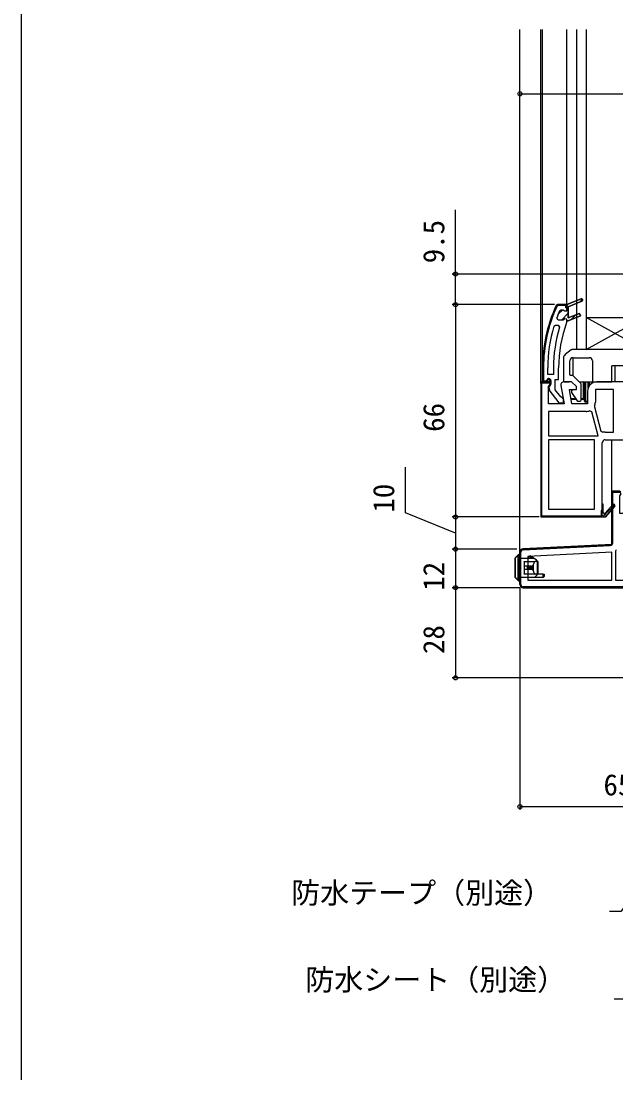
# Model space of a CAD drawing. Units: millimetres, scale not verified. Extents: x -525 to 525, y -783 to 779.
# Drawn here: x -525 to -340.3, y -86 to 240.9 of the extents above; entities that cross this region are included whole.
import ezdxf
from ezdxf.enums import TextEntityAlignment as Align

# ---------------------------------------------------------------- set-up
doc = ezdxf.new("R2010")
doc.units = ezdxf.units.MM
doc.header["$LTSCALE"] = 4
for name, color, linetype in [('0-3_YKK_11', 7, 'Continuous'), ('0-4_YKK_12', 2, 'Continuous'), ('0-5_YKK_13', 4, 'Continuous'), ('0-7_YKK_D', 6, 'Continuous'), ('0-8_YKK_ZWAK', 7, 'Continuous')]:
    doc.layers.add(name, color=color, linetype=linetype)
doc.styles.add('ＭＳ ゴシック', font='')
doc.styles.get('ＭＳ ゴシック').set_extended_font_data('MS Gothic')

msp = doc.modelspace()

# ---------------------------------------------------------------- linework, layer by layer
at = {"layer": '0-3_YKK_11'}
for p, q in [((-351.722, 153.438), (-350.725, 154.434)), ((-359.246, 151.571), (-358.65, 152.166)), ((-358.364, 152.452), (-358.064, 152.752)), ((-358.302, 149.686), (-356.836, 151.152)), ((-355.908, 152.08), (-355.608, 152.38)), ((-355.608, 152.38), (-354.99, 152.998)), ((-360.953, 147.035), (-360.486, 147.502)), ((-357.207, 147.952), (-355.108, 150.051)), ((-354.229, 148.102), (-352.799, 149.532)), ((-361.999, 143.16), (-361.6, 143.56)), ((-362.636, 139.695), (-362.28, 140.052)), ((-362.983, 136.52), (-362.656, 136.847)), ((-363.108, 130.737), (-362.808, 131.037)), ((-363.106, 133.568), (-362.802, 133.872)), ((-362.265, 128.752), (-361.959, 129.058)), ((-362.161, 128.453), (-361.861, 128.753)), ((-361.815, 129.203), (-361.268, 129.75)), ((-361.215, 129.752), (-361.108, 129.752)), ((-360.508, 129.152), (-360.508, 128.052)), ((-363.608, 127.005), (-363.308, 127.305)), ((-363.608, 124.177), (-363.308, 124.477)), ((-361.406, 126.783), (-361.044, 127.145)), ((-360.959, 126.42), (-361.196, 126.235)), ((-363.608, 121.348), (-363.308, 121.648)), ((-363.608, 118.52), (-363.308, 118.82)), ((-363.608, 115.692), (-363.308, 115.992)), ((-363.608, 112.863), (-363.308, 113.163)), ((-343.608, 113.153), (-341.108, 113.153)), ((-363.608, 110.035), (-363.308, 110.335)), ((-363.608, 107.206), (-363.308, 107.506)), ((-363.608, 104.378), (-363.308, 104.678)), ((-363.608, 101.549), (-363.308, 101.849)), ((-363.608, 98.721), (-363.308, 99.021)), ((-363.608, 95.893), (-363.308, 96.193)), ((-363.608, 93.064), (-363.308, 93.364)), ((-341.608, 93.537), (-341.308, 93.837)), ((-340.693, 94.453), (-340.393, 94.753)), ((-363.608, 90.236), (-363.308, 90.536)), ((-344.608, 87.253), (-344.608, 90.753)), ((-344.608, 89.437), (-344.308, 89.737)), ((-344.608, 87.253), (-344.608, 88.753)), ((-343.537, 87.68), (-340.663, 90.554)), ((-341.608, 90.709), (-341.308, 91.009)), ((-363.608, 87.407), (-363.308, 87.707)), ((-361.435, 86.753), (-361.135, 87.053)), ((-358.606, 86.753), (-358.306, 87.053)), ((-355.778, 86.753), (-355.478, 87.053)), ((-352.949, 86.753), (-352.649, 87.053)), ((-350.121, 86.753), (-349.821, 87.053)), ((-347.292, 86.753), (-346.992, 87.053)), ((-344.2, 87.017), (-343.764, 87.453)), ((-341.608, 87.88), (-341.308, 88.18)), ((-341.608, 85.052), (-341.308, 85.352)), ((-341.608, 82.223), (-341.308, 82.523)), ((-341.608, 79.395), (-341.308, 79.695)), ((-370.108, 65.753), (-370.108, 75.804)), ((-370.108, 75.804), (-370.108, 65.753)), ((-369.808, 65.753), (-369.808, 75.804)), ((-369.145, 76.503), (-342.067, 77.922)), ((-367.016, 76.614), (-366.699, 76.931)), ((-364.032, 76.771), (-363.714, 77.088)), ((-361.047, 76.927), (-360.73, 77.244)), ((-358.062, 77.084), (-357.745, 77.401)), ((-355.077, 77.24), (-354.76, 77.557)), ((-352.092, 77.396), (-351.775, 77.714)), ((-349.107, 77.553), (-348.79, 77.87)), ((-346.122, 77.709), (-345.805, 78.026)), ((-343.138, 77.866), (-342.821, 78.183)), ((-370.108, 73.522), (-369.808, 73.822)), ((-370.108, 70.694), (-369.808, 70.994)), ((-370.108, 67.865), (-369.808, 68.165)), ((-369.943, 65.202), (-369.725, 65.421)), ((-308.508, 64.753), (-369.108, 64.753)), ((-367.564, 64.753), (-367.264, 65.053)), ((-364.736, 64.753), (-364.436, 65.053)), ((-361.907, 64.753), (-361.607, 65.053)), ((-359.079, 64.753), (-358.779, 65.053)), ((-356.251, 64.753), (-355.951, 65.053)), ((-353.422, 64.753), (-353.122, 65.053)), ((-350.594, 64.753), (-350.294, 65.053)), ((-347.765, 64.753), (-347.465, 65.053)), ((-344.937, 64.753), (-344.637, 65.053)), ((-342.108, 64.753), (-341.808, 65.053))]:
    msp.add_line(p, q, dxfattribs=at)
for points in [[(-358.844, 152.462), (-358.39, 152.752), (-355.608, 152.752), (-351.156, 154.524), (-355.608, 152.752), (-358.39, 152.752)], [(-347.008, 89.153), (-347.008, 110.753), (-361.208, 110.753), (-361.208, 89.153)], [(-369.161, 76.802), (-341.608, 78.246), (-341.608, 94.753), (-339.208, 94.753), (-341.608, 94.753), (-341.608, 78.246)], [(-341.608, 75.843), (-367.708, 74.475), (-367.708, 67.153), (-341.608, 67.153)]]:
    msp.add_lwpolyline(points, close=True, dxfattribs=at)
for points in [[(-350.861, 153.781), (-355.108, 152.09), (-355.108, 148.613), (-351.656, 149.987), (-351.361, 149.244), (-355.108, 147.752), (-355.608, 147.752), (-355.608, 148.252), (-356.199, 148.327), (-356.683, 147.952), (-356.708, 147.952), (-358.244, 147.952), (-358.712, 148.627)], [(-355.639, 147.135), (-355.608, 147.306), (-355.608, 147.752), (-355.108, 147.752), (-351.361, 149.244), (-351.656, 149.987), (-355.108, 148.613), (-355.108, 152.09), (-350.861, 153.781)], [(-286.608, 152.753), (-306.798, 152.753), (-307.834, 155.494), (-308.583, 155.211), (-307.108, 151.313), (-307.108, 150.419), (-307.358, 149.986), (-307.608, 149.553), (-307.608, 148.253), (-306.608, 148.253), (-306.608, 139.253), (-305.708, 139.253), (-305.708, 128.753), (-346.208, 128.753)], [(-357.814, 150.852), (-357.355, 151.152), (-356.683, 151.152), (-356.199, 150.777), (-355.608, 150.852), (-355.608, 152.752), (-355.608, 151.752), (-355.908, 151.752), (-355.908, 152.452), (-358.39, 152.452), (-358.572, 152.336)], [(-343.608, 110.753), (-302.608, 110.753), (-302.608, 113.253), (-305.608, 113.253), (-305.608, 117.453), (-288.008, 117.453), (-288.008, 113.253), (-289.608, 113.253), (-289.608, 110.753), (-285.608, 110.753), (-285.608, 151.753)], [(-359.6, 145.997), (-359.121, 146.352), (-358.285, 146.352), (-357.807, 145.704)], [(-361.008, 127.652), (-360.808, 128.052), (-360.808, 129.452), (-361.215, 129.452), (-361.512, 129.19), (-362.008, 128.752), (-363.108, 128.752), (-363.108, 133.12)], [(-363.108, 133.12), (-363.108, 128.752), (-362.008, 128.752), (-361.512, 129.19), (-361.215, 129.452), (-360.808, 129.452), (-360.808, 128.052), (-361.008, 127.652)], [(-362.808, 133.12), (-362.808, 129.052), (-362.008, 129.052), (-361.81, 129.227)], [(-359.708, 133.12), (-359.708, 131.052), (-361.508, 131.052), (-361.508, 133.12)], [(-361.196, 126.235), (-358.084, 122.252), (-356.608, 122.252), (-356.608, 123.353), (-357.084, 123.853), (-357.453, 124.044), (-359.208, 126.291), (-359.208, 129.452), (-358.108, 129.452), (-358.108, 133.12)], [(-363.608, 128.753), (-363.608, 86.753), (-343.742, 86.753), (-343.608, 86.675), (-340.704, 90.094), (-341.313, 90.612), (-343.624, 87.892)], [(-357.393, 127.579), (-356.401, 121.953), (-361.208, 121.953), (-361.208, 127.309), (-360.666, 128.177), (-360.986, 128.753), (-363.608, 128.753)], [(-344.608, 88.753), (-344.908, 88.753), (-344.908, 87.053), (-363.308, 87.053), (-363.308, 128.453), (-360.75, 128.453), (-361.208, 128.753)], [(-349.108, 125.853), (-349.108, 121.953), (-353.964, 121.953), (-354.74, 126.353), (-352.608, 126.353), (-352.608, 127.253), (-354.108, 128.753), (-356.408, 128.753)], [(-341.108, 113.153), (-341.108, 126.353), (-346.708, 126.353), (-346.708, 122.453)], [(-346.964, 121.261), (-346.992, 120.927), (-344.98, 113.421), (-344.383, 113.063)], [(-361.208, 111.953), (-345.829, 111.953), (-347.835, 119.437), (-348.507, 119.77)], [(-349.608, 119.553), (-361.208, 119.553), (-361.208, 111.953)], [(-344.003, 87.827), (-344.308, 88.003), (-344.308, 90.753), (-344.608, 90.753), (-344.608, 109.753)], [(-341.308, 78.721), (-341.308, 94.453), (-338.75, 94.453), (-339.208, 94.753), (-338.784, 93.988), (-339.208, 93.309), (-339.208, 87.953), (-334.401, 87.953), (-335.393, 93.579)], [(-340.704, 90.094), (-343.608, 86.675), (-344.608, 87.253)], [(-340.232, 76.51), (-340.408, 76.129), (-340.408, 67.153), (-326.708, 67.153)], [(-369.108, 64.753), (-315.108, 64.753), (-315.108, 65.053), (-369.108, 65.053)]]:
    msp.add_lwpolyline(points, dxfattribs=at)
for centre, radius, start, end in [((-351.008, 154.152), 0.4, 291.69939, 111.69941), ((-351.008, 154.152), 0.4, 291.69939, 111.69941), ((-317.108, 133.12), 46, 155.13402, 179.99999), ((-317.108, 133.12), 46, 155.13402, 179.99999), ((-317.108, 133.12), 45.7, 155.13402, 179.99999), ((-317.109, 133.12), 44.4, 156.46078, 159.55779), ((-317.109, 133.12), 41, 160.01112, 180.00001), ((-317.109, 133.12), 44.4, 163.13981, 180.00001), ((-317.109, 133.12), 42.6, 162.81723, 180.00001), ((-361.215, 129.152), 0.6, 90.00002, 172.81923), ((-360.408, 126.852), 1, 126.86989, 218.08672), ((-360.408, 126.852), 1, 126.86989, 218.08672), ((-361.108, 129.152), 0.6, 0.00001, 89.99999), ((-361.308, 128.052), 0.8, 306.8699, 359.99999), ((-356.408, 127.753), 1, 90.00002, 190.00001), ((-346.208, 125.853), 2.9, 90.00001, 179.99999), ((-360.408, 126.852), 0.7, 126.86987, 218.0867), ((-349.608, 122.453), 2.9, 335.74737, 0.00004), ((-349.608, 122.453), 2.9, 270.00001, 292.31385), ((-343.608, 109.753), 3.4, 90.00002, 103.17387), ((-343.608, 109.753), 1, 90.00001, 179.99999), ((-341.008, 90.353), 0.4, 319.64297, 139.64297), ((-343.786, 87.702), 0.25, 150, 49.64297), ((-343.786, 87.702), 0.25, 150, 49.64299), ((-342.108, 78.721), 0.8, 273.00004, 0.00001), ((-369.108, 75.804), 1, 93.00003, 180), ((-369.108, 75.804), 1, 93.00003, 180), ((-369.108, 75.804), 0.7, 93.00002, 179.99999), ((-369.108, 65.753), 1, 180.00001, 269.99999), ((-369.108, 65.753), 1, 180.00001, 269.99999), ((-369.108, 65.753), 0.7, 180.00001, 269.99999)]:
    msp.add_arc(centre, radius, start, end, dxfattribs=at)
at = {"layer": '0-4_YKK_12'}
for p, q in [((-370.108, 75.649), (-370.108, 238.253)), ((-363.608, 128.253), (-363.608, 238.253)), ((-363.108, 133.12), (-363.108, 238.253)), ((-355.608, 152.752), (-355.608, 238.253)), ((-352.606, 238.253), (-352.609, 138.753)), ((-349.608, 238.253), (-349.608, 138.753)), ((-349.608, 148.753), (-331.608, 148.753)), ((-349.608, 138.753), (-331.608, 148.753)), ((-331.608, 138.753), (-349.608, 148.753)), ((-307.608, 138.753), (-352.609, 138.753)), ((-341.608, 94.253), (-341.608, 110.753))]:
    msp.add_line(p, q, dxfattribs=at)
at = {"layer": '0-5_YKK_13'}
for p, q in [((-354.191, 138.687), (-356.046, 137.203)), ((-307.608, 138.753), (-354.003, 138.753)), ((-356.608, 136.032), (-356.608, 128.953)), ((-354.608, 130.953), (-354.608, 135.253)), ((-353.608, 136.253), (-348.608, 136.253)), ((-353.608, 130.581), (-353.608, 136.253)), ((-347.608, 135.253), (-347.608, 128.753)), ((-333.608, 133.753), (-341.608, 133.753)), ((-341.608, 128.753), (-341.608, 133.753)), ((-356.608, 128.733), (-356.608, 128.753)), ((-356.408, 128.753), (-356.608, 128.753)), ((-356.408, 128.753), (-354.816, 128.753)), ((-353.987, 130.753), (-354.408, 130.753)), ((-351.255, 128.228), (-353.634, 130.606)), ((-351.78, 128.753), (-347.608, 128.753)), ((-351.108, 123.053), (-351.108, 127.874)), ((-350.108, 122.753), (-350.108, 128.453)), ((-350.108, 128.453), (-349.808, 128.453)), ((-349.808, 128.453), (-349.808, 122.753)), ((-348.908, 126.911), (-348.908, 128.753)), ((-348.608, 128.753), (-348.608, 127.481)), ((-347.608, 128.753), (-341.608, 128.753)), ((-354.108, 125.837), (-354.108, 125.516)), ((-354.072, 125.401), (-352.307, 122.881)), ((-353.416, 126.353), (-354.008, 126.01)), ((-354.246, 123.553), (-352.778, 123.553)), ((-352.568, 123.253), (-354.193, 123.253)), ((-352.062, 122.753), (-351.408, 122.753)), ((-351.108, 123.553), (-350.408, 123.553)), ((-350.408, 123.253), (-351.108, 123.253)), ((-350.408, 123.553), (-350.408, 123.253)), ((-349.808, 122.753), (-349.108, 122.753)), ((-349.108, 122.453), (-349.808, 122.453)), ((-371.608, 68.029), (-371.608, 73.929)), ((-371.603, 73.929), (-371.608, 73.929)), ((-370.782, 74.749), (-371.603, 73.929)), ((-371.603, 73.929), (-371.603, 68.077)), ((-370.363, 74.053), (-370.657, 74.053)), ((-370.484, 75.053), (-370.488, 75.048)), ((-370.108, 74.053), (-370.108, 67.853)), ((-365.608, 73.853), (-370.108, 73.853)), ((-368.808, 72.953), (-365.372, 72.953)), ((-368.808, 72.849), (-368.808, 72.953)), ((-368.808, 72.849), (-368.808, 71.453)), ((-365.551, 72.849), (-368.808, 72.849)), ((-364.608, 72.953), (-365.608, 73.853)), ((-364.673, 72.953), (-365.372, 72.953)), ((-364.673, 68.953), (-364.673, 72.953)), ((-364.673, 72.953), (-364.608, 72.953)), ((-364.608, 72.953), (-364.608, 68.953)), ((-367.908, 71.453), (-368.808, 71.453)), ((-368.808, 71.453), (-368.808, 70.453)), ((-368.808, 70.453), (-368.808, 69.057)), ((-368.808, 69.057), (-365.551, 69.057)), ((-367.908, 71.453), (-367.908, 70.453)), ((-367.467, 71.453), (-367.908, 71.453)), ((-367.326, 70.453), (-367.467, 70.453)), ((-367.326, 71.453), (-367.326, 70.453)), ((-366.908, 71.453), (-367.326, 71.453)), ((-366.908, 70.453), (-367.326, 70.453)), ((-366.908, 71.453), (-366.908, 70.453)), ((-366.776, 71.453), (-366.908, 71.453)), ((-366.776, 70.453), (-366.908, 70.453)), ((-366.595, 70.453), (-366.776, 70.453)), ((-366.595, 71.453), (-366.595, 70.453)), ((-366.559, 70.453), (-366.595, 70.453)), ((-366.559, 71.453), (-366.367, 71.453)), ((-366.367, 70.453), (-366.559, 70.453)), ((-366.367, 71.453), (-366.367, 70.453)), ((-366.136, 71.453), (-366.367, 71.453)), ((-366.136, 70.453), (-366.367, 70.453)), ((-366.136, 71.453), (-366.136, 70.453)), ((-365.996, 71.849), (-365.996, 70.057)), ((-365.608, 67.953), (-364.608, 68.953)), ((-364.673, 68.953), (-365.372, 68.953)), ((-364.608, 68.953), (-364.673, 68.953)), ((-362.908, 68.953), (-362.608, 68.953)), ((-371.603, 68.077), (-370.739, 67.214)), ((-370.596, 66.941), (-370.657, 67.002)), ((-370.445, 66.94), (-370.384, 66.853)), ((-365.608, 67.953), (-370.108, 67.953)), ((-362.908, 67.953), (-365.608, 67.953))]:
    msp.add_line(p, q, dxfattribs=at)
for points in [[(-340.608, 133.753), (-340.608, 128.753), (-341.608, 128.753)], [(-350.108, 123.553), (-350.408, 123.553), (-350.408, 128.753)], [(-349.808, 122.453), (-349.808, 122.753), (-350.108, 122.753)], [(-371.521, 74.141), (-370.7, 74.961), (-370.696, 74.965)], [(-370.363, 74.053), (-370.363, 67.853), (-370.657, 67.853), (-370.657, 74.053)], [(-370.484, 75.053), (-370.108, 75.053), (-370.108, 74.053), (-370.363, 74.053)], [(-367.508, 73.853), (-367.508, 74.453), (-365.908, 73.853)], [(-366.908, 74.228), (-366.908, 74.753), (-365.108, 73.553)], [(-365.394, 73.66), (-365.108, 73.553), (-365.108, 73.403)], [(-367.467, 70.453), (-367.908, 70.453), (-368.808, 70.453)], [(-365.372, 68.953), (-368.808, 68.953), (-368.808, 69.057)], [(-367.467, 70.453), (-367.467, 71.453), (-367.326, 71.453)], [(-366.776, 70.453), (-366.776, 71.453), (-366.595, 71.453)], [(-366.559, 70.453), (-366.559, 71.453), (-366.595, 71.453)], [(-366.136, 71.453), (-366.057, 71.647), (-365.996, 71.849)], [(-365.996, 70.057), (-366.055, 70.255), (-366.136, 70.453)], [(-362.908, 67.953), (-362.908, 68.953), (-364.608, 68.953)], [(-362.608, 68.953), (-362.608, 68.253), (-362.908, 67.953)], [(-370.657, 67.002), (-371.608, 67.953), (-371.608, 68.029)], [(-370.363, 67.853), (-370.108, 67.853), (-370.108, 66.853), (-370.384, 66.853)]]:
    msp.add_lwpolyline(points, dxfattribs=at)
for centre, radius, start, end in [((-354.003, 138.453), 0.3, 90, 128.65981), ((-355.108, 136.032), 1.5, 128.65981, 180), ((-353.608, 135.253), 1, 90, 180), ((-348.608, 135.253), 1, 0, 90), ((-354.408, 130.953), 0.2, 180, 270), ((-356.408, 128.953), 0.2, 180, 270), ((-353.987, 130.253), 0.5, 45, 90), ((-351.608, 127.874), 0.5, 0, 45), ((-350.408, 128.453), 0.3, 0, 90), ((-350.408, 128.453), 0.6, 0, 30), ((-353.908, 125.837), 0.2, 120, 180), ((-353.908, 125.516), 0.2, 180, 215), ((-352.062, 123.053), 0.3, 215, 270), ((-351.408, 123.053), 0.3, 270, 0), ((-350.408, 122.953), 0.3, 0, 90), ((-349.808, 122.753), 0.3, 180, 270), ((-371.308, 73.929), 0.3, 135, 180), ((-371.319, 73.941), 0.284, 135.21566, 182.49633), ((-370.479, 74.744), 0.304, 91.7644, 179.04855), ((-370.499, 74.762), 0.284, 135.21566, 182.49633), ((-370.492, 74.752), 0.295, 89.30544, 134.94469), ((-370.484, 74.753), 0.3, 90, 135), ((-370.428, 67.254), 0.314, 187.32627, 266.78077), ((-370.456, 67.202), 0.284, 177.50367, 224.78434), ((-370.492, 67.176), 0.24, 226.38814, 281.18869), ((-370.384, 67.153), 0.3, 225, 270)]:
    msp.add_arc(centre, radius, start, end, dxfattribs=at)
for centre, major_axis, ratio, start_param, end_param in [((-370.797, 74.053), (0, 0.7), 0.2, 4.712389, 6.1791526), ((-370.503, 74.053), (0, 1), 0.14, 4.712389, 6.1791526), ((-363.819, 70.953), (0, 2.9), 0.789474, 0.8581397, 1.2566748), ((-365.372, 72.653), (0, 0.3), 0.789474, 6.2831853, 7.141325), ((-363.819, 70.953), (0, 2.9), 0.789474, 1.8849178, 2.283453), ((-365.372, 69.253), (0, 0.3), 0.789474, 2.283453, 3.1415927), ((-371.308, 68.077), (0.286, 0.119), 0.756388, 2.640578, 2.8379736), ((-370.797, 67.853), (0, 0.7), 0.2, 3.5625567, 4.712389), ((-370.503, 67.853), (0, 1), 0.14, 3.5625567, 4.712389)]:
    msp.add_ellipse(centre, major_axis=major_axis, ratio=ratio, start_param=start_param, end_param=end_param, dxfattribs=at)
at = {"layer": '0-7_YKK_D'}
for p, q in [((-370.108, 199.253), (-370.108, 219.253)), ((-370.108, 218.253), (-255.108, 218.253)), ((-259.108, 162.253), (-391.108, 162.253)), ((-359.39, 152.752), (-391.108, 152.752)), ((-359.39, 152.752), (-391.108, 152.752)), ((-390.108, 152.752), (-390.108, 86.753)), ((-364.108, 86.753), (-391.108, 86.753)), ((-364.108, 86.753), (-391.108, 86.753)), ((-390.108, 86.753), (-390.108, 76.753)), ((-371.108, 76.753), (-391.108, 76.753)), ((-372.108, 76.753), (-391.108, 76.753)), ((-390.108, 76.753), (-390.108, 64.753)), ((-370.108, 64.753), (-391.108, 64.753)), ((-371.108, 64.753), (-391.108, 64.753)), ((-390.108, 64.753), (-390.108, 36.753)), ((-370.108, 64.753), (-370.108, -4.247)), ((-309.208, 36.753), (-391.108, 36.753)), ((-370.108, -3.247), (-305.108, -3.247))]:
    msp.add_line(p, q, dxfattribs=at)
for points in [[(-390.108, 152.752), (-390.108, 162.253), (-390.108, 182.172)], [(-390.108, 81.753), (-405.667, 87.992), (-405.667, 102.242)], [(-306.362, 6.493), (-307.912, 4.468), (-338.794, -35.862), (-342.344, -35.862)], [(-304.108, -20.723), (-305.683, -22.729), (-337.339, -63.077), (-340.889, -63.077)]]:
    msp.add_lwpolyline(points, dxfattribs=at)
for centre in [(-370.108, 218.253), (-390.108, 162.253), (-390.108, 152.752), (-390.108, 152.752), (-390.108, 86.753), (-390.108, 86.753), (-390.108, 76.753), (-390.108, 76.753), (-390.108, 64.753), (-390.108, 64.753), (-390.108, 36.753), (-370.108, -3.247)]:
    msp.add_circle(centre, 0.637, dxfattribs=at)
at = {"layer": '0-8_YKK_ZWAK'}
msp.add_line((-525, 747.1), (-525, -782.9), dxfattribs=at)

# ---------------------------------------------------------------- texts
at = {"layer": '0-7_YKK_D', "style": 'ＭＳ ゴシック'}
for s, p in [('9.5', (-391.608, 165.587)), ('66', (-391.608, 113.207)), ('10', (-407.167, 88.112)), ('12', (-391.608, 63.849)), ('28', (-391.608, 44.182))]:
    msp.add_text(s, height=6.598, rotation=90, dxfattribs=at).set_placement(p, align=Align.BOTTOM_LEFT)
for s, p in [('65', (-344.179, -1.747)), ('防水テープ（別途）', (-441.139, -35.323)), ('防水シート（別途）', (-436.77, -62.307))]:
    msp.add_text(s, height=6.598, dxfattribs=at).set_placement(p, align=Align.BOTTOM_LEFT)

doc.saveas('drawing.dxf')
